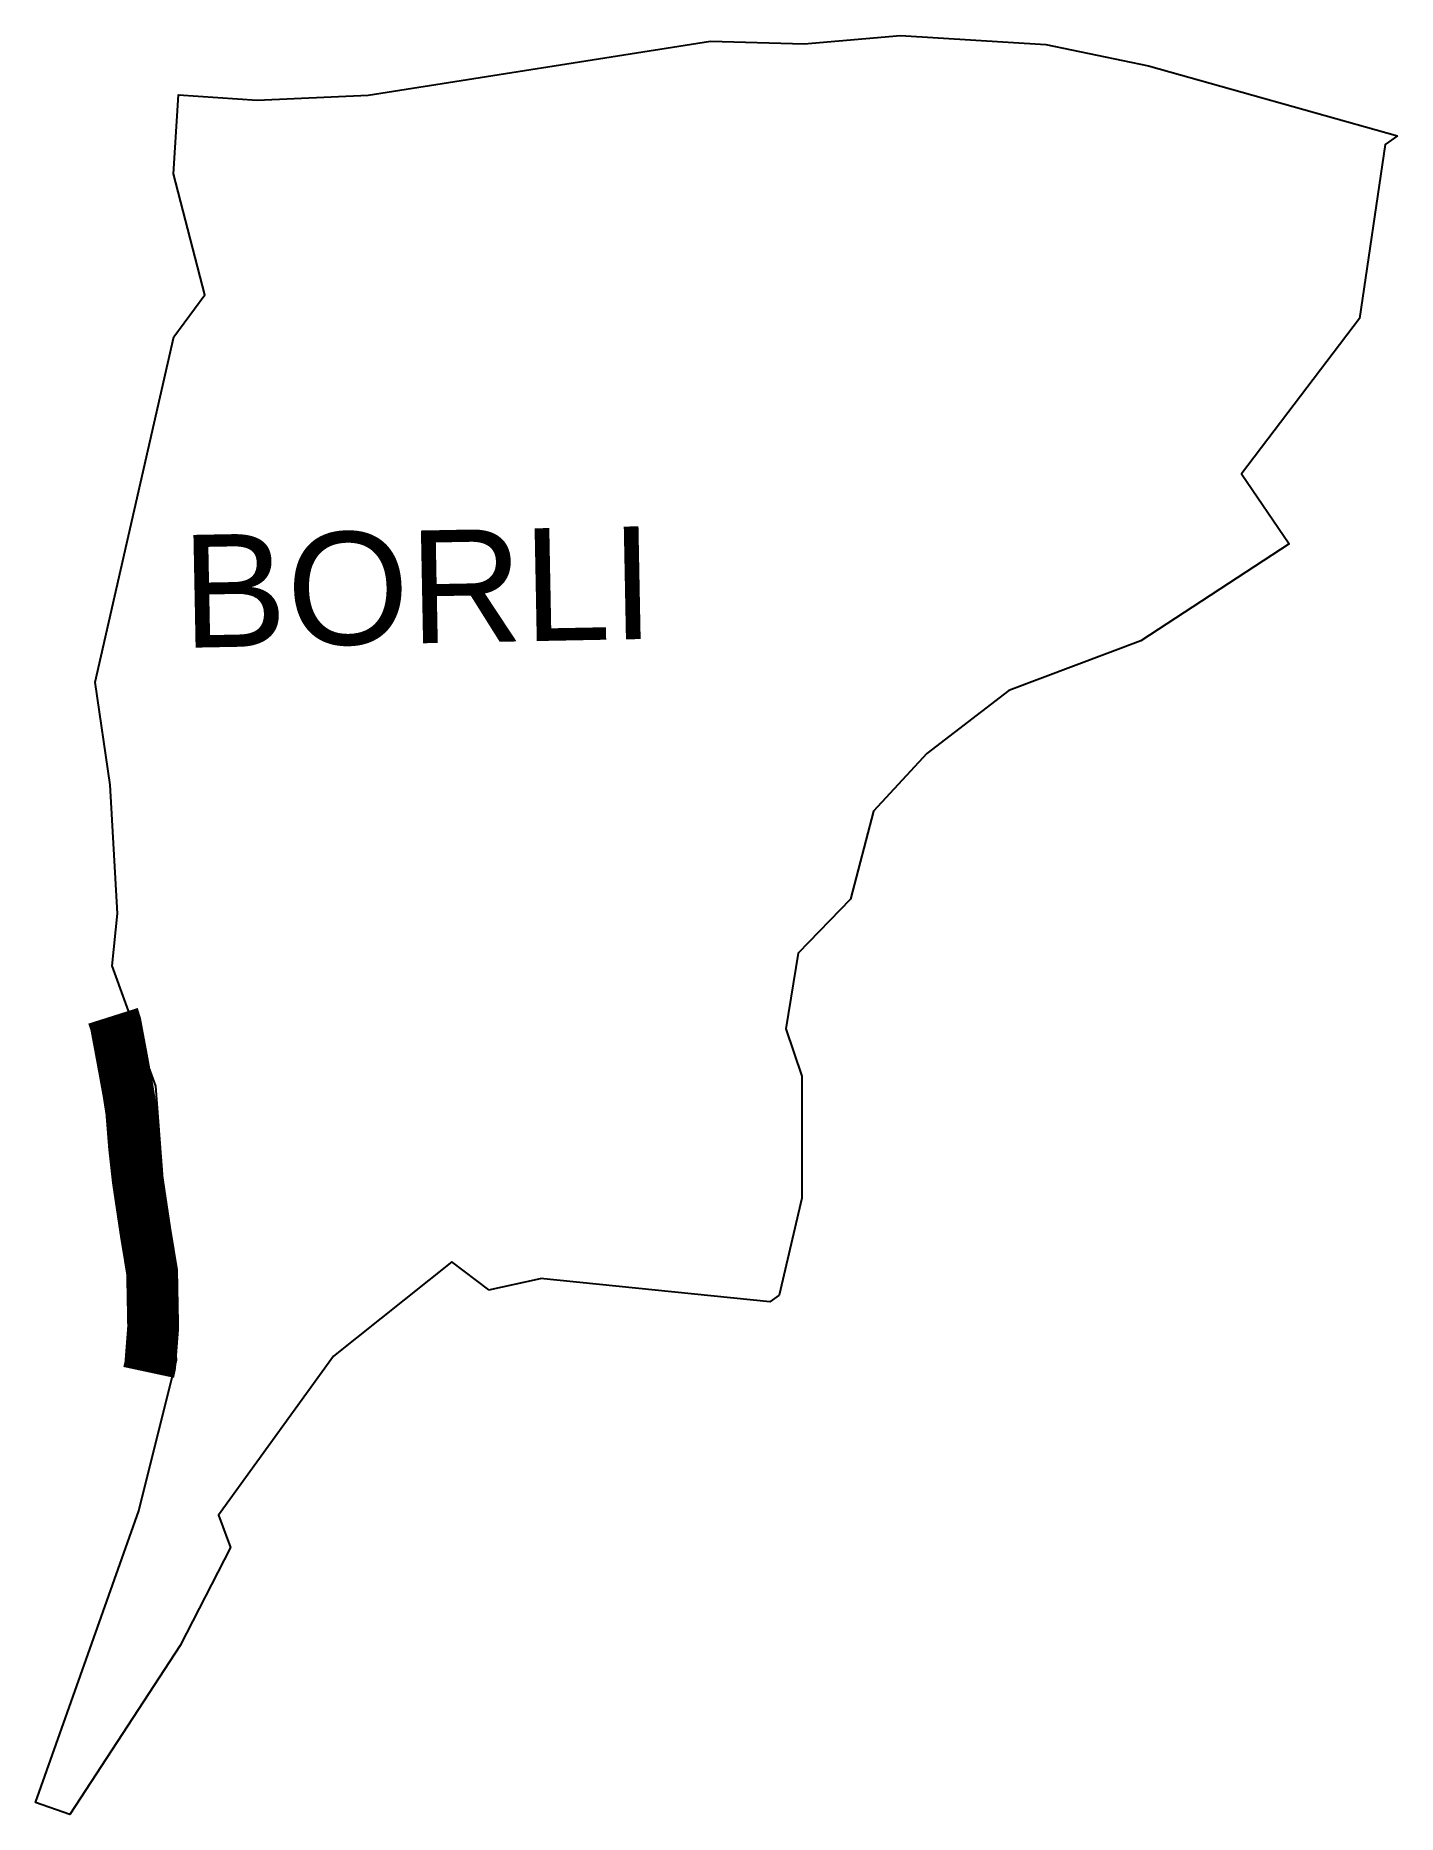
# Model space of a CAD drawing. Header units: metres. Extents: x 279413 to 280727, y 2047192 to 2048907.
import ezdxf

# ---------------------------------------------------------------- set-up
doc = ezdxf.new("R2010")
doc.units = ezdxf.units.M
for name, color, linetype in [('ARTIFICIALLY PROTECTED', 10, 'Continuous'), ('village', 3, 'Continuous'), ('VILLAGE NAME', 250, 'Continuous')]:
    doc.layers.add(name, color=color, linetype=linetype)
doc.styles.get("Standard").update_dxf_attribs({"font": 'simplex.shx'})

msp = doc.modelspace()

# ---------------------------------------------------------------- linework, layer by layer
at = {"color": 3, "flags": 128}
for points in [[(280064.4, 2048901.8), (280154.8, 2048899.3)], [(279850.7, 2047697.6), (279900.6, 2047708.6)]]:
    msp.add_lwpolyline(points, dxfattribs=at)
at = {"layer": 'ARTIFICIALLY PROTECTED', "const_width": 50, "flags": 128}
msp.add_lwpolyline([(279488.1, 2047961.8), (279490.7, 2047953.6), (279496.8, 2047920.9), (279502.9, 2047887.5), (279505.7, 2047869.4), (279508.4, 2047835.4), (279512, 2047803.1), (279519.4, 2047753.5), (279525.8, 2047714.6), (279526.8, 2047661.2), (279524, 2047624.9), (279522.5, 2047617.9)], dxfattribs=at)
at = {"layer": 'village', "color": 3}
for points in [[(279850.7, 2047697.6, 0), (279814.8, 2047724.4, 0), (279700.7, 2047633.5, 0), (279589.7, 2047480.2, 0), (279601.3, 2047448.9, 0), (279552.7, 2047354.6, 0), (279446.3, 2047191.5, 0), (279413.4, 2047203.1, 0), (279513.1, 2047484.4, 0), (279549.4, 2047630, 0), (279529.5, 2047893.9, 0), (279487.3, 2048010.1, 0), (279492.4, 2048060.5, 0), (279485.4, 2048184.7, 0), (279471, 2048283.7, 0), (279546.9, 2048616.8, 0), (279576.5, 2048657.1, 0), (279546.4, 2048773.8, 0), (279551.2, 2048850.1, 0), (279627.1, 2048845, 0), (279734.3, 2048849.7, 0), (280064.4, 2048901.8, 0)], [(280154.8, 2048899.3, 0), (280247.8, 2048907.2, 0), (280387.8, 2048898.7, 0), (280487, 2048878.2, 0), (280727.1, 2048810.5, 0)], [(280727.1, 2048810.5, 0), (280715.4, 2048802.1, 0), (280690.4, 2048634.3, 0), (280576.7, 2048484.4, 0), (280622.7, 2048417.1, 0), (280479.7, 2048323.5, 0), (280352.2, 2048275.5, 0), (280273.2, 2048214.8, 0), (280221.6, 2048159.2, 0), (280199.5, 2048074.2, 0), (280149, 2048022.1, 0), (280137.1, 2047949.3, 0), (280152.4, 2047903.5, 0), (280152.6, 2047785.9, 0), (280130.7, 2047692.5, 0), (280121.7, 2047685.9, 0), (279900.6, 2047708.6, 0)]]:
    msp.add_polyline3d(points, dxfattribs=at)

# ---------------------------------------------------------------- texts
at = {"layer": 'VILLAGE NAME', "insert": (279553.2, 2048425.4), "char_height": 108.748, "attachment_point": 1, "rotation": 1.1028}
msp.add_mtext_dynamic_manual_height_columns('{\\fArial|b0|i0|c0|p34;BORLI}', width=726.929, gutter_width=543.7, heights=[0], dxfattribs=at)

doc.saveas('drawing.dxf')
